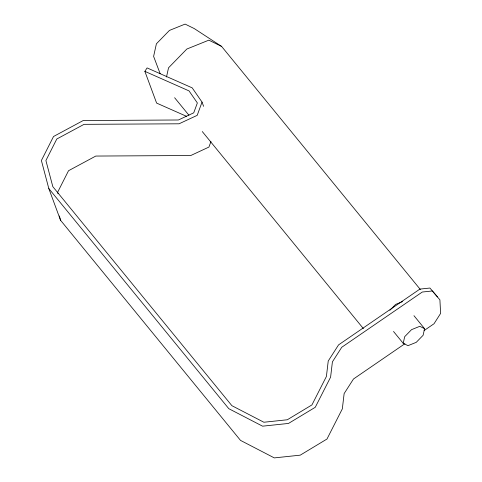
<?xml version="1.0" encoding="UTF-8"?>
<svg xmlns="http://www.w3.org/2000/svg" width="482" height="482" viewBox="0 0 482 482"><rect width="100%" height="100%" fill="white"/><g stroke="black" fill="none" stroke-linecap="round" stroke-linejoin="round"><path stroke-width="0.72" d="M166.501 76.999L168.537 67.805L186.853 49.031L208.827 40.169L221.6 46.411L420.376 289.537M403.211 343.323L404.681 336.689L411.544 329.652L419.786 326.326L424.576 328.67L423.106 335.297L416.237 342.341L408.001 345.66L403.211 343.323L393.517 331.471M186.498 116.307L156.608 103.082L144.871 71.36L147.088 67.908L192.198 87.863L202.036 102.112L197.192 115.349L179.051 123.802L84.049 124.338L56.792 139.009L45.904 160.536L52.821 186.648L231.89 405.675L263.871 422.244L287.314 419.762L311.938 404.91L326.404 376.466L328.236 361L338.569 344.871L419.888 289.098L429.914 288.043L437.505 296.894M210.965 141.497L208.923 147.07L190.788 155.517L95.779 156.06L68.528 170.724L57.635 192.258L58.021 193.704M389.884 310.3L395.638 304.401L402.506 301.636M404.904 343.72L353.493 378.985L344.136 393.577L342.334 408.85L326.989 439.024L300.238 455.159L274.306 457.9L240.518 440.397L60.545 220.268L48.809 188.546L41.386 160.512L53.532 136.502L83.217 120.53L178.376 119.988L193.734 112.83L197.355 102.949L189.028 90.899L144.871 71.36M424.112 330.55L434.023 323.747L440.614 313.402L439.903 299.828L432.318 290.977L422.286 292.032L341.756 347.263L332.405 361.862L330.604 377.129L315.252 407.302L288.507 423.437L262.576 426.178L228.787 408.676L48.809 188.546M221.6 46.411L194.21 28.546L185.112 24.1L169.453 30.414L156.403 43.79L153.613 56.388L160.163 73.71M413.96 315.686L424.576 328.67M174.629 97.732L188.932 115.222M202.277 131.55L363.392 328.616M202.036 102.112L203.603 106.341M59.4 215.954L60.545 220.268"/></g></svg>
